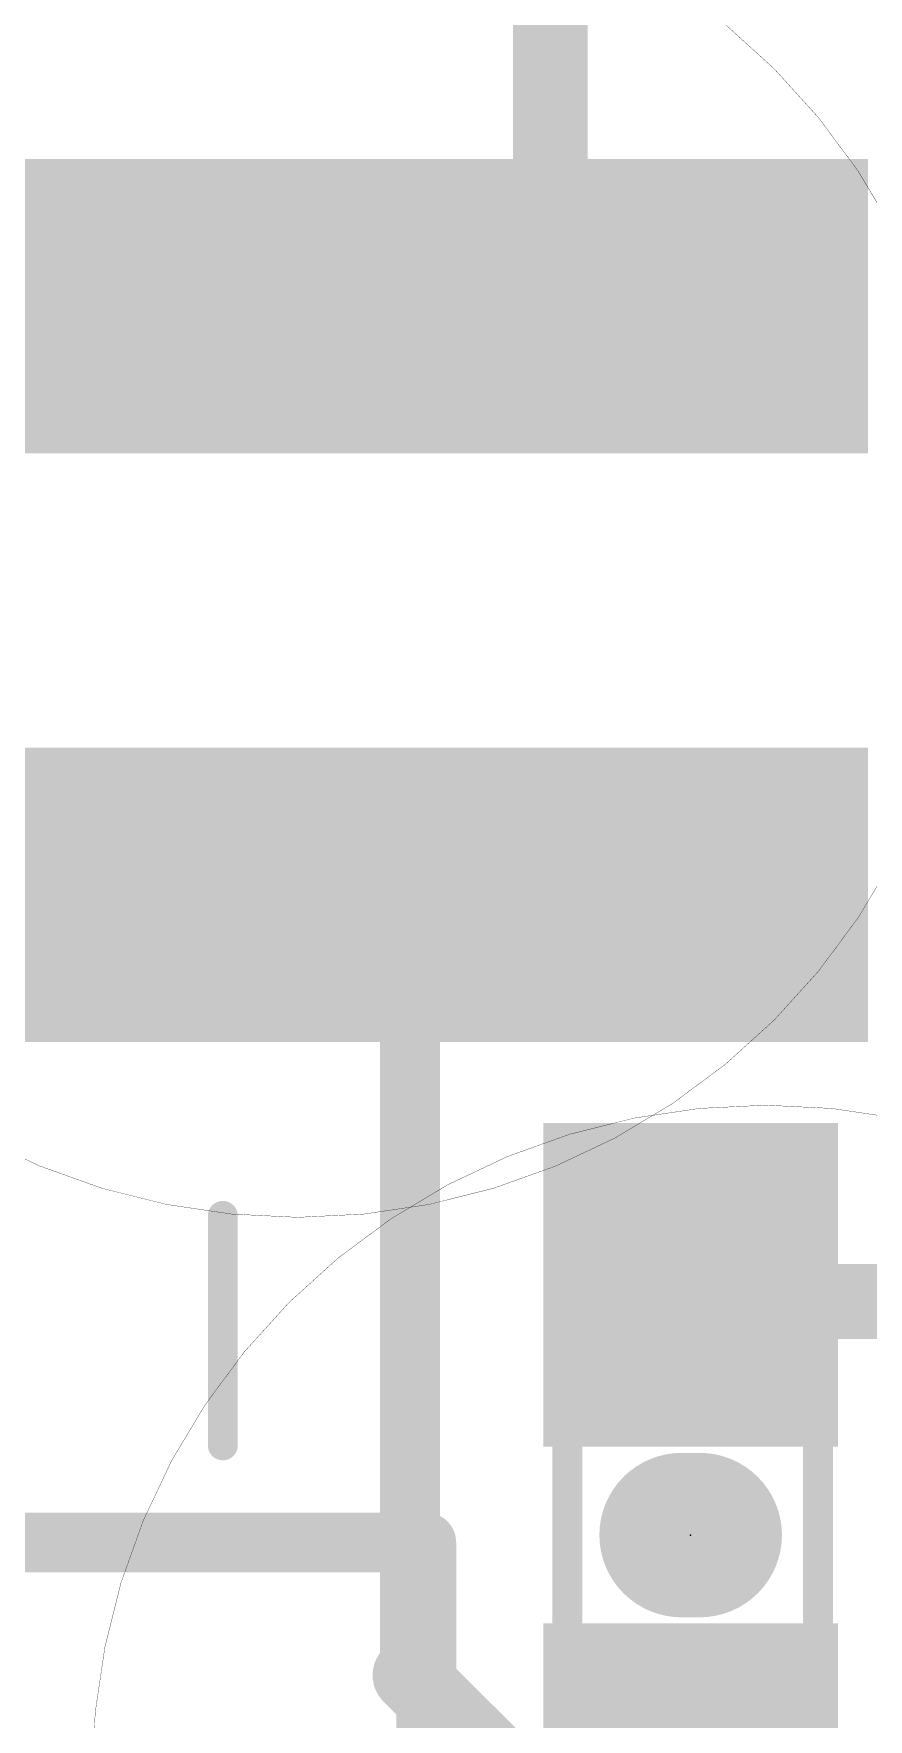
# Model space of a CAD drawing. Extents: x -45 to 63, y -30 to 12.
# Drawn here: x -6.67 to -3.84, y -6.34 to -0.61 of the extents above; entities that cross this region are included whole.
import ezdxf

# ---------------------------------------------------------------- set-up
doc = ezdxf.new("R2010")
doc.units = 0
for name, color, linetype in [('1', 12, 'CONTINUOUS'), ('20', 53, 'CONTINUOUS'), ('21', 41, 'CONTINUOUS'), ('23', 53, 'CONTINUOUS'), ('49', 253, 'CONTINUOUS'), ('51', 53, 'CONTINUOUS')]:
    doc.layers.add(name, color=color, linetype=linetype)

# ---------------------------------------------------------------- blocks, each defined once
blk = doc.blocks.new('RECT')
blk.add_solid([(-0.5, -0.5), (0.5, -0.5), (-0.5, 0.5), (0.5, 0.5)])

msp = doc.modelspace()

# ---------------------------------------------------------------- linework, layer by layer
at = {"layer": '1'}
for points, const_width in [([(-4.9213, -1.5875), (-4.9213, -0.1588)], 0.254), ([(-4.9688, -1.54), (-6.1425, -1.54)], 0.254), ([(-4.9688, -1.54), (-4.9213, -1.5875)], 0.254), ([(-6.0313, -3.6513), (-6.0325, -3.6513)], 0.2032), ([(-5.3975, -3.6513), (-6.0313, -3.6513)], 0.2032), ([(-5.3975, -6.1913), (-5.3975, -3.6513)], 0.2032), ([(-4.3887, -4.9213), (-4.445, -4.865)], 0.254), ([(-3.175, -4.9213), (-4.3887, -4.9213)], 0.254), ([(-5.0238, -6.565), (-5.3975, -6.1913)], 0.254)]:
    msp.add_lwpolyline(points, dxfattribs=dict(at, const_width=const_width))
for points, const_width in [([(-6.1425, -1.4765, 1), (-6.1425, -1.6035)], 0.127), ([(-4.9238, -1.4951, 1), (-5.0137, -1.5849)], 0.127), ([(-4.9688, -1.6035, 1), (-4.9688, -1.4765)], 0.127), ([(-4.9662, -1.6324, 1), (-4.8763, -1.5426)], 0.127), ([(-4.9848, -1.5875, 1), (-4.8578, -1.5875)], 0.127), ([(-6.0325, -3.6004, 1), (-6.0325, -3.7021)], 0.1016), ([(-6.0313, -3.6004, 1), (-6.0313, -3.7021)], 0.1016), ([(-6.0313, -3.7021, 1), (-6.0313, -3.6004)], 0.1016), ([(-5.3467, -3.6513, 1), (-5.4483, -3.6513)], 0.1016), ([(-5.3975, -3.7021, 1), (-5.3975, -3.6004)], 0.1016), ([(-4.4001, -4.8201, 1), (-4.4899, -4.9099)], 0.127), ([(-4.3887, -4.8578, 1), (-4.3887, -4.9848)], 0.127), ([(-4.4337, -4.9662, 1), (-4.3438, -4.8763)], 0.127), ([(-5.3526, -6.1463, 1), (-5.4424, -6.2362)], 0.127), ([(-5.4483, -6.1913, 1), (-5.3467, -6.1913)], 0.1016)]:
    msp.add_lwpolyline(points, format="xyb", dxfattribs=dict(at, const_width=const_width))
at = {"layer": '20', "const_width": 0.254}
msp.add_lwpolyline([(0, -16.764, 1), (0, 11.684, 1), (0, -16.764)], format="xyb", dxfattribs=at)
at = {"layer": '21'}
for points, const_width in [([(-4.4145, -5.715), (-4.4755, -5.715)], 0.5588), ([(-5.3425, -5.74), (-7.8425, -5.74)], 0.2032), ([(-5.3425, -6.54), (-5.3425, -5.74)], 0.2032)]:
    msp.add_lwpolyline(points, dxfattribs=dict(at, const_width=const_width))
for points, const_width in [([(-4.4755, -5.5753, 1), (-4.4755, -5.8547)], 0.2794), ([(-4.4145, -5.8547, 1), (-4.4145, -5.5753)], 0.2794), ([(-5.2917, -5.74, 1), (-5.3933, -5.74)], 0.1016), ([(-5.3425, -5.7908, 1), (-5.3425, -5.6892)], 0.1016)]:
    msp.add_lwpolyline(points, format="xyb", dxfattribs=dict(at, const_width=const_width))
at = {"layer": '23'}
msp.add_point((-4.445, -5.715), dxfattribs=at)
at = {"layer": '49'}
for points, const_width in [([(0, -10.795, 1), (0, 5.715, 1), (0, -10.795)], 0.0254), ([(-5.7785, -4.6355, 1), (-5.7785, -0.0635, 1), (-5.7785, -4.6355)], 0.001), ([(-4.191, -8.8265, 1), (-4.191, -4.2545, 1), (-4.191, -8.8265)], 0.001)]:
    msp.add_lwpolyline(points, format="xyb", dxfattribs=dict(at, const_width=const_width))
at = {"layer": '51', "const_width": 0.1016}
for points in [[(-6.033, -5.4102), (-6.033, -4.6306)], [(-4.864, -5.359), (-4.864, -6.071)], [(-4.013, -5.359), (-4.013, -6.071)]]:
    msp.add_lwpolyline(points, dxfattribs=at)
at = {"layer": '51', "const_width": 0.0508}
for points in [[(-6.0076, -4.6306, 1), (-6.0584, -4.6306)], [(-4.8386, -5.359, 1), (-4.8894, -5.359)], [(-3.9876, -5.359, 1), (-4.0384, -5.359)], [(-6.0584, -5.4102, 1), (-6.0076, -5.4102)], [(-4.8894, -6.071, 1), (-4.8386, -6.071)], [(-4.0384, -6.071, 1), (-3.9876, -6.071)]]:
    msp.add_lwpolyline(points, format="xyb", dxfattribs=at)

# ---------------------------------------------------------------- block references
at = {"layer": '1', "yscale": 4.6, "rotation": 90}
for p in [(-6.1425, -1.54), (-6.1425, -3.54)]:
    msp.add_blockref('RECT', p, dxfattribs=at)
at = {"layer": '1', "xscale": 1.1, "rotation": 270}
for p in [(-4.445, -4.865), (-4.445, -6.565)]:
    msp.add_blockref('RECT', p, dxfattribs=at)
at = {"layer": '51', "xscale": 0.5001, "yscale": 0.95, "rotation": 270}
for p in [(-4.4399, -5.1269), (-4.4399, -6.2953)]:
    msp.add_blockref('RECT', p, dxfattribs=at)

doc.saveas('drawing.dxf')
